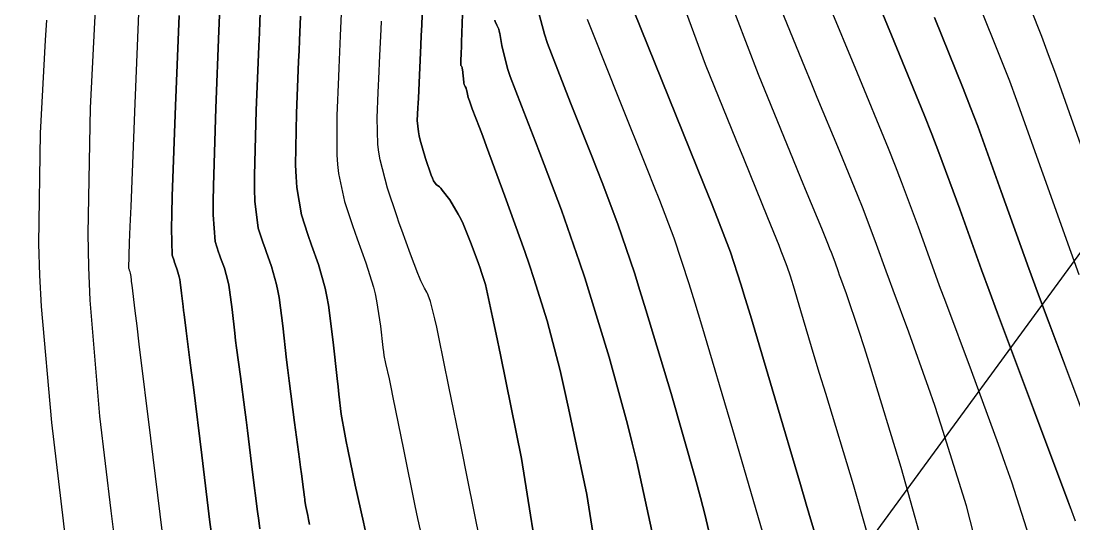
# Model space of a CAD drawing. Header units: metres. Extents: x 837117 to 838479, y 1189012 to 1191015.
# Drawn here: x 837814.5 to 837875.1, y 1189385.5 to 1189414.4 of the extents above; entities that cross this region are included whole.
import ezdxf

# ---------------------------------------------------------------- set-up
doc = ezdxf.new("R2010")
doc.units = ezdxf.units.M
doc.header["$LTSCALE"] = 0.3
for name, color, linetype in [('CORREDORVIA', 70, 'Continuous'), ('COTAS 10', 1, 'Continuous'), ('COTAS INT', 252, 'Continuous')]:
    doc.layers.add(name, color=color, linetype=linetype)

msp = doc.modelspace()

# ---------------------------------------------------------------- linework, layer by layer
at = {"layer": 'CORREDORVIA'}
msp.add_lwpolyline([(837910.676, 1191000.965), (838157.033, 1190996.193), (838237.174, 1190821.339), (838237.001, 1190602.875), (838240.031, 1190437.198), (838223.537, 1190366.272), (838212.196, 1190288.92), (838221.396, 1189997.878), (837954.545, 1189509.173), (837751.159, 1189231.384), (837593.191, 1189234.399), (837744.487, 1189686.609), (837750.277, 1189933.973), (837723.624, 1190051.525), (837726.092, 1190134.48), (837885.383, 1190229.429), (837983.184, 1190344.12), (837817.554, 1190502.187), (837798.033, 1190660.17), (837963.574, 1190795.982)], close=True, dxfattribs=at)
at = {"layer": 'COTAS 10'}
for points in [[(837852.248, 1189416.358), (837853.856, 1189411.976), (837855.657, 1189407.568), (837856.067, 1189406.563), (837856.439, 1189405.652), (837857.459, 1189403.139), (837858.097, 1189401.553), (837858.228, 1189401.227), (837858.339, 1189400.95), (837858.571, 1189400.354), (837858.753, 1189399.792), (837858.832, 1189399.536), (837858.922, 1189399.236), (837859.351, 1189397.789), (837860.125, 1189395.202), (837860.433, 1189394.183), (837860.782, 1189393.034), (837862.381, 1189387.789), (837863.884, 1189382.529)], [(837852.248, 1189416.358), (837853.856, 1189411.976), (837855.657, 1189407.568), (837856.067, 1189406.563), (837856.439, 1189405.652), (837857.459, 1189403.139), (837858.097, 1189401.553), (837858.228, 1189401.227), (837858.339, 1189400.95), (837858.571, 1189400.354), (837858.753, 1189399.792), (837858.832, 1189399.536), (837858.922, 1189399.236), (837859.351, 1189397.789), (837860.125, 1189395.202), (837860.433, 1189394.183), (837860.782, 1189393.034), (837862.381, 1189387.789), (837863.884, 1189382.529)], [(837831.096, 1189385.49), (837831.035, 1189385.764), (837830.984, 1189385.999), (837830.876, 1189386.525), (837830.826, 1189386.841), (837830.811, 1189386.944), (837830.795, 1189387.053), (837830.737, 1189387.505), (837830.622, 1189388.398), (837830.57, 1189388.785), (837830.51, 1189389.233), (837830.223, 1189391.359), (837829.912, 1189393.745), (837829.836, 1189394.358), (837829.765, 1189394.949), (837829.546, 1189396.913), (837829.333, 1189398.55), (837829.265, 1189398.935), (837829.193, 1189399.292), (837828.901, 1189400.335), (837828.591, 1189401.19), (837828.508, 1189401.427), (837828.426, 1189401.665), (837828.138, 1189402.527), (837827.948, 1189404.09), (837827.928, 1189404.771), (837827.921, 1189405.558), (837828.014, 1189409.295), (837828.168, 1189413.004), (837828.201, 1189413.773), (837828.229, 1189414.43), (837828.294, 1189415.874)], [(837828.294, 1189415.874), (837828.229, 1189414.43), (837828.201, 1189413.773), (837828.168, 1189413.004), (837828.014, 1189409.295), (837827.921, 1189405.558), (837827.928, 1189404.771), (837827.948, 1189404.09), (837828.138, 1189402.527), (837828.426, 1189401.665), (837828.508, 1189401.427), (837828.591, 1189401.19), (837828.901, 1189400.335), (837829.193, 1189399.292), (837829.265, 1189398.935), (837829.333, 1189398.55), (837829.546, 1189396.913), (837829.765, 1189394.949), (837829.836, 1189394.358), (837829.912, 1189393.745), (837830.223, 1189391.359), (837830.51, 1189389.233), (837830.57, 1189388.785), (837830.622, 1189388.398), (837830.737, 1189387.505), (837830.795, 1189387.053), (837830.811, 1189386.944), (837830.826, 1189386.841), (837830.876, 1189386.525), (837830.984, 1189385.999), (837831.035, 1189385.764), (837831.096, 1189385.49)], [(837817.061, 1189384.524), (837816.927, 1189385.694), (837816.252, 1189391.349), (837815.652, 1189398.024), (837815.564, 1189399.837), (837815.51, 1189401.634), (837815.598, 1189407.997), (837815.892, 1189413.341), (837815.968, 1189414.496)], [(837847.955, 1189381.487), (837847.043, 1189387.203), (837846.005, 1189392.168), (837845.752, 1189393.304), (837845.513, 1189394.336), (837844.774, 1189397.203), (837844.009, 1189399.635), (837843.754, 1189400.395), (837843.481, 1189401.191), (837842.338, 1189404.376), (837841.281, 1189407.232), (837841.061, 1189407.821), (837840.874, 1189408.322), (837840.461, 1189409.403), (837840.289, 1189409.855), (837840.254, 1189409.96), (837840.224, 1189410.056), (837840.159, 1189410.332), (837840.124, 1189410.518), (837840.112, 1189410.558), (837840.099, 1189410.593), (837840.047, 1189410.679), (837839.993, 1189410.807), (837839.979, 1189410.87), (837839.967, 1189410.943), (837839.926, 1189411.304), (837839.89, 1189411.654), (837839.88, 1189411.721), (837839.869, 1189411.774), (837839.832, 1189411.857), (837839.805, 1189411.894), (837839.8, 1189411.919), (837839.797, 1189411.949), (837839.798, 1189412.111), (837839.82, 1189412.651), (837839.83, 1189412.921), (837839.841, 1189413.243), (837839.898, 1189414.838)], [(837839.898, 1189414.838), (837839.841, 1189413.243), (837839.83, 1189412.921), (837839.82, 1189412.651), (837839.798, 1189412.111), (837839.797, 1189411.949), (837839.8, 1189411.919), (837839.805, 1189411.894), (837839.832, 1189411.857), (837839.869, 1189411.774), (837839.88, 1189411.721), (837839.89, 1189411.654), (837839.926, 1189411.304), (837839.967, 1189410.943), (837839.979, 1189410.87), (837839.993, 1189410.807), (837840.047, 1189410.679), (837840.099, 1189410.593), (837840.112, 1189410.558), (837840.124, 1189410.518), (837840.159, 1189410.332), (837840.224, 1189410.056), (837840.254, 1189409.96), (837840.289, 1189409.855), (837840.461, 1189409.403), (837840.874, 1189408.322), (837841.061, 1189407.821), (837841.281, 1189407.232), (837842.338, 1189404.376), (837843.481, 1189401.191), (837843.754, 1189400.395), (837844.009, 1189399.635), (837844.774, 1189397.203), (837845.513, 1189394.336), (837845.752, 1189393.304), (837846.005, 1189392.168), (837847.043, 1189387.203), (837847.955, 1189381.487)], [(837874.923, 1189393.712), (837873.663, 1189397.065), (837873.058, 1189398.698), (837872.502, 1189400.21), (837870.912, 1189404.648), (837869.552, 1189408.397), (837869.142, 1189409.472), (837868.717, 1189410.565), (837867.062, 1189414.648)], [(837867.062, 1189414.648), (837868.717, 1189410.565), (837869.142, 1189409.472), (837869.552, 1189408.397), (837870.912, 1189404.648), (837872.502, 1189400.21), (837873.058, 1189398.698), (837873.663, 1189397.065), (837876.264, 1189390.145)]]:
    msp.add_lwpolyline(points, dxfattribs=at)
at = {"layer": 'COTAS INT'}
for points in [[(837875.289, 1189440.474), (837874.352, 1189438.675), (837873.185, 1189436.462), (837872.832, 1189435.818), (837872.466, 1189435.161), (837871.035, 1189432.675), (837869.825, 1189430.396), (837869.599, 1189429.868), (837869.42, 1189429.385), (837869.163, 1189428.015), (837869.309, 1189426.64), (837869.383, 1189426.153), (837869.472, 1189425.621), (837869.917, 1189423.32), (837870.564, 1189420.721), (837870.78, 1189420.002), (837871.013, 1189419.283), (837871.991, 1189416.687), (837873.218, 1189413.575), (837873.609, 1189412.531), (837874.022, 1189411.407), (837875.698, 1189406.687)], [(837874.923, 1189439.772), (837874.352, 1189438.675), (837873.185, 1189436.462), (837872.832, 1189435.818), (837872.466, 1189435.161), (837871.035, 1189432.675), (837869.825, 1189430.396), (837869.599, 1189429.868), (837869.42, 1189429.385), (837869.163, 1189428.015), (837869.309, 1189426.64), (837869.383, 1189426.153), (837869.472, 1189425.621), (837869.917, 1189423.32), (837870.564, 1189420.721), (837870.78, 1189420.002), (837871.013, 1189419.283), (837871.991, 1189416.687), (837873.218, 1189413.575), (837873.609, 1189412.531), (837874.022, 1189411.407), (837874.923, 1189408.868)], [(837874.923, 1189386.354), (837874.746, 1189386.838), (837872.766, 1189392.124), (837870.692, 1189397.641), (837870.211, 1189398.938), (837869.771, 1189400.136), (837868.519, 1189403.629), (837867.317, 1189406.891), (837866.908, 1189407.943), (837866.466, 1189409.06), (837864.597, 1189413.629), (837862.902, 1189417.735)], [(837862.902, 1189417.735), (837864.597, 1189413.629), (837866.466, 1189409.06), (837866.908, 1189407.943), (837867.317, 1189406.891), (837868.519, 1189403.629), (837869.771, 1189400.136), (837870.211, 1189398.938), (837870.692, 1189397.641), (837872.766, 1189392.124), (837874.746, 1189386.838), (837875.168, 1189385.686)], [(837822.623, 1189384.993), (837821.953, 1189390.446), (837821.291, 1189395.868), (837821.162, 1189396.921), (837821.056, 1189397.779), (837820.873, 1189399.262), (837820.846, 1189399.466), (837820.84, 1189399.518), (837820.834, 1189399.569), (837820.815, 1189399.736), (837820.797, 1189399.876), (837820.791, 1189399.909), (837820.785, 1189399.94), (837820.76, 1189400.029), (837820.733, 1189400.102), (837820.719, 1189400.142), (837820.695, 1189400.216), (837820.735, 1189401.717), (837820.769, 1189402.638), (837820.813, 1189403.777), (837821.052, 1189409.715), (837821.346, 1189416.808)], [(837822.623, 1189384.993), (837821.953, 1189390.446), (837821.291, 1189395.868), (837821.162, 1189396.921), (837821.056, 1189397.779), (837820.873, 1189399.262), (837820.846, 1189399.466), (837820.84, 1189399.518), (837820.834, 1189399.569), (837820.815, 1189399.736), (837820.797, 1189399.876), (837820.791, 1189399.909), (837820.785, 1189399.94), (837820.76, 1189400.029), (837820.733, 1189400.102), (837820.719, 1189400.142), (837820.695, 1189400.216), (837820.735, 1189401.717), (837820.769, 1189402.638), (837820.813, 1189403.777), (837821.052, 1189409.715), (837821.346, 1189416.808)], [(837844.463, 1189381.918), (837843.287, 1189389.29), (837842.079, 1189395.25), (837841.834, 1189396.435), (837841.629, 1189397.419), (837841.211, 1189399.29), (837840.988, 1189399.987), (837840.905, 1189400.23), (837840.812, 1189400.494), (837840.402, 1189401.629), (837839.925, 1189402.792), (837839.79, 1189403.075), (837839.655, 1189403.34), (837839.157, 1189404.156), (837838.731, 1189404.72), (837838.641, 1189404.827), (837838.563, 1189404.912), (837838.382, 1189405.042), (837838.224, 1189405.266), (837838.16, 1189405.411), (837838.089, 1189405.591), (837837.759, 1189406.543), (837837.454, 1189407.601), (837837.397, 1189407.848), (837837.353, 1189408.076), (837837.295, 1189408.736), (837837.328, 1189409.458), (837837.341, 1189409.725), (837837.355, 1189410.021), (837837.42, 1189411.333), (837837.499, 1189413.059), (837837.522, 1189413.615), (837837.546, 1189414.206), (837837.636, 1189416.626)], [(837837.636, 1189416.626), (837837.546, 1189414.206), (837837.522, 1189413.615), (837837.499, 1189413.059), (837837.42, 1189411.333), (837837.355, 1189410.021), (837837.341, 1189409.725), (837837.328, 1189409.458), (837837.295, 1189408.736), (837837.353, 1189408.076), (837837.397, 1189407.848), (837837.454, 1189407.601), (837837.759, 1189406.543), (837838.089, 1189405.591), (837838.16, 1189405.411), (837838.224, 1189405.266), (837838.382, 1189405.042), (837838.563, 1189404.912), (837838.641, 1189404.827), (837838.731, 1189404.72), (837839.157, 1189404.156), (837839.655, 1189403.34), (837839.79, 1189403.075), (837839.925, 1189402.792), (837840.402, 1189401.629), (837840.812, 1189400.494), (837840.905, 1189400.23), (837840.988, 1189399.987), (837841.211, 1189399.29), (837841.629, 1189397.419), (837841.834, 1189396.435), (837842.079, 1189395.25), (837843.287, 1189389.29), (837844.463, 1189381.918)], [(837866.849, 1189382.661), (837865.156, 1189388.761), (837863.397, 1189394.469), (837863.03, 1189395.642), (837862.715, 1189396.637), (837862.008, 1189398.761), (837861.682, 1189399.629), (837861.606, 1189399.833), (837861.537, 1189400.021), (837861.34, 1189400.571), (837861.128, 1189401.14), (837861.049, 1189401.341), (837860.961, 1189401.56), (837860.571, 1189402.509), (837859.741, 1189404.519), (837859.376, 1189405.408), (837858.953, 1189406.441), (837856.934, 1189411.372), (837855.032, 1189416.336)], [(837866.849, 1189382.661), (837865.156, 1189388.761), (837863.397, 1189394.469), (837863.03, 1189395.642), (837862.715, 1189396.637), (837862.008, 1189398.761), (837861.682, 1189399.629), (837861.606, 1189399.833), (837861.537, 1189400.021), (837861.34, 1189400.571), (837861.128, 1189401.14), (837861.049, 1189401.341), (837860.961, 1189401.56), (837860.571, 1189402.509), (837859.741, 1189404.519), (837859.376, 1189405.408), (837858.953, 1189406.441), (837856.934, 1189411.372), (837855.032, 1189416.336)], [(837860.899, 1189415.566), (837862.61, 1189411.468), (837864.392, 1189407.132), (837864.793, 1189406.129), (837865.155, 1189405.211), (837866.126, 1189402.61), (837867.026, 1189400.098), (837867.343, 1189399.236), (837867.689, 1189398.304), (837869.18, 1189394.336), (837870.736, 1189390.104), (837871.122, 1189389.004), (837871.489, 1189387.936), (837872.653, 1189384.336)], [(837860.899, 1189415.566), (837862.61, 1189411.468), (837864.392, 1189407.132), (837864.793, 1189406.129), (837865.155, 1189405.211), (837866.126, 1189402.61), (837867.026, 1189400.098), (837867.343, 1189399.236), (837867.689, 1189398.304), (837869.18, 1189394.336), (837870.736, 1189390.104), (837871.122, 1189389.004), (837871.489, 1189387.936), (837872.653, 1189384.336)], [(837869.526, 1189415.668), (837870.968, 1189412.07), (837871.375, 1189411.002), (837871.787, 1189409.902), (837873.305, 1189405.668), (837874.908, 1189401.143), (837874.923, 1189401.1)], [(837869.526, 1189415.668), (837870.968, 1189412.07), (837871.375, 1189411.002), (837871.787, 1189409.902), (837873.305, 1189405.668), (837874.908, 1189401.143), (837875.373, 1189399.859)], [(837818.767, 1189415.507), (837818.46, 1189409.464), (837818.319, 1189402.235), (837818.36, 1189400.297), (837818.435, 1189398.388), (837818.996, 1189391.724), (837819.658, 1189386.266), (837819.918, 1189384.125)], [(837844.264, 1189414.988), (837844.615, 1189413.693), (837844.797, 1189413.162), (837845.016, 1189412.556), (837846.109, 1189409.746), (837847.337, 1189406.669), (837847.64, 1189405.896), (837847.927, 1189405.156), (837848.831, 1189402.767), (837849.788, 1189399.955), (837850.109, 1189398.949), (837850.454, 1189397.843), (837851.899, 1189393.027), (837853.281, 1189388.171), (837853.586, 1189387.041), (837853.857, 1189386.003), (837854.554, 1189383.027)], [(837854.554, 1189383.027), (837853.857, 1189386.003), (837853.586, 1189387.041), (837853.281, 1189388.171), (837851.899, 1189393.027), (837850.454, 1189397.843), (837850.109, 1189398.949), (837849.788, 1189399.955), (837848.831, 1189402.767), (837847.927, 1189405.156), (837847.64, 1189405.896), (837847.337, 1189406.669), (837846.109, 1189409.746), (837845.016, 1189412.556), (837844.797, 1189413.162), (837844.615, 1189413.693), (837844.264, 1189414.988)], [(837860.845, 1189382.764), (837859.987, 1189385.614), (837859.68, 1189386.646), (837859.343, 1189387.783), (837857.876, 1189392.764), (837856.473, 1189397.499), (837856.176, 1189398.481), (837855.92, 1189399.319), (837855.325, 1189401.158), (837854.574, 1189403.08), (837854.219, 1189403.97), (837853.801, 1189405.016), (837851.757, 1189410.089), (837849.779, 1189414.986)], [(837849.779, 1189414.986), (837851.757, 1189410.089), (837853.801, 1189405.016), (837854.219, 1189403.97), (837854.574, 1189403.08), (837855.325, 1189401.158), (837855.92, 1189399.319), (837856.176, 1189398.481), (837856.473, 1189397.499), (837857.876, 1189392.764), (837859.343, 1189387.783), (837859.68, 1189386.646), (837859.987, 1189385.614), (837860.845, 1189382.764)], [(837870.174, 1189381.613), (837868.904, 1189386.549), (837867.443, 1189391.202), (837867.076, 1189392.323), (837866.725, 1189393.371), (837865.594, 1189396.549), (837864.685, 1189398.966), (837864.475, 1189399.535), (837864.282, 1189400.059), (837863.733, 1189401.59), (837863.141, 1189403.176), (837862.921, 1189403.735), (837862.677, 1189404.346), (837861.59, 1189406.988), (837860.32, 1189410.042), (837859.96, 1189410.914), (837859.596, 1189411.796), (837858.25, 1189415.075)], [(837870.174, 1189381.613), (837868.904, 1189386.549), (837867.443, 1189391.202), (837867.076, 1189392.323), (837866.725, 1189393.371), (837865.594, 1189396.549), (837864.685, 1189398.966), (837864.475, 1189399.535), (837864.282, 1189400.059), (837863.733, 1189401.59), (837863.141, 1189403.176), (837862.921, 1189403.735), (837862.677, 1189404.346), (837861.59, 1189406.988), (837860.32, 1189410.042), (837859.96, 1189410.914), (837859.596, 1189411.796), (837858.25, 1189415.075)], [(837823.588, 1189414.776), (837823.373, 1189409.575), (837823.182, 1189404.371), (837823.155, 1189403.349), (837823.139, 1189402.508), (837823.176, 1189400.986), (837823.288, 1189400.65), (837823.32, 1189400.557), (837823.353, 1189400.464), (837823.474, 1189400.131), (837823.587, 1189399.724), (837823.616, 1189399.585), (837823.642, 1189399.434), (837823.725, 1189398.795), (837823.811, 1189398.029), (837823.838, 1189397.798), (837823.868, 1189397.559), (837823.99, 1189396.628), (837824.208, 1189394.931), (837824.298, 1189394.209), (837824.401, 1189393.378), (837824.881, 1189389.466), (837825.36, 1189385.61), (837825.462, 1189384.814)], [(837825.462, 1189384.814), (837825.36, 1189385.61), (837824.881, 1189389.466), (837824.401, 1189393.378), (837824.298, 1189394.209), (837824.208, 1189394.931), (837823.99, 1189396.628), (837823.868, 1189397.559), (837823.838, 1189397.798), (837823.811, 1189398.029), (837823.725, 1189398.795), (837823.642, 1189399.434), (837823.616, 1189399.585), (837823.587, 1189399.724), (837823.474, 1189400.131), (837823.353, 1189400.464), (837823.32, 1189400.557), (837823.288, 1189400.65), (837823.176, 1189400.986), (837823.139, 1189402.508), (837823.155, 1189403.349), (837823.182, 1189404.371), (837823.373, 1189409.575), (837823.588, 1189414.776)], [(837828.233, 1189385.235), (837828.167, 1189385.708), (837828.096, 1189386.227), (837827.809, 1189388.485), (837827.511, 1189390.888), (837827.434, 1189391.497), (837827.359, 1189392.082), (837827.107, 1189393.993), (837826.89, 1189395.652), (837826.837, 1189396.078), (837826.788, 1189396.489), (837826.636, 1189397.854), (837826.487, 1189398.992), (837826.44, 1189399.26), (837826.39, 1189399.508), (837826.187, 1189400.233), (837825.972, 1189400.827), (837825.914, 1189400.992), (837825.857, 1189401.158), (837825.657, 1189401.757), (837825.544, 1189403.299), (837825.541, 1189404.06), (837825.552, 1189404.964), (837825.693, 1189409.435), (837825.878, 1189413.89), (837825.916, 1189414.785)], [(837825.916, 1189414.785), (837825.878, 1189413.89), (837825.693, 1189409.435), (837825.552, 1189404.964), (837825.541, 1189404.06), (837825.544, 1189403.299), (837825.657, 1189401.757), (837825.857, 1189401.158), (837825.914, 1189400.992), (837825.972, 1189400.827), (837826.187, 1189400.233), (837826.39, 1189399.508), (837826.44, 1189399.26), (837826.487, 1189398.992), (837826.636, 1189397.854), (837826.788, 1189396.489), (837826.837, 1189396.078), (837826.89, 1189395.652), (837827.107, 1189393.993), (837827.359, 1189392.082), (837827.434, 1189391.497), (837827.511, 1189390.888), (837827.809, 1189388.485), (837828.096, 1189386.227), (837828.167, 1189385.708), (837828.233, 1189385.235)], [(837830.575, 1189414.739), (837830.51, 1189413.328), (837830.486, 1189412.761), (837830.458, 1189412.117), (837830.334, 1189409.156), (837830.291, 1189406.152), (837830.314, 1189405.482), (837830.353, 1189404.881), (837830.619, 1189403.297), (837830.994, 1189402.173), (837831.21, 1189401.553), (837831.615, 1189400.438), (837831.995, 1189399.076), (837832.089, 1189398.611), (837832.178, 1189398.108), (837832.457, 1189395.972), (837832.677, 1189393.885), (837832.73, 1189393.413), (837832.778, 1189392.986), (837832.92, 1189391.826), (837833.114, 1189390.677), (837833.195, 1189390.257), (837833.288, 1189389.793), (837833.723, 1189387.751), (837834.195, 1189385.61), (837834.312, 1189385.084)], [(837834.312, 1189385.084), (837834.195, 1189385.61), (837833.723, 1189387.751), (837833.288, 1189389.793), (837833.195, 1189390.257), (837833.114, 1189390.677), (837832.92, 1189391.826), (837832.778, 1189392.986), (837832.73, 1189393.413), (837832.677, 1189393.885), (837832.457, 1189395.972), (837832.178, 1189398.108), (837832.089, 1189398.611), (837831.995, 1189399.076), (837831.615, 1189400.438), (837831.21, 1189401.553), (837830.994, 1189402.173), (837830.619, 1189403.297), (837830.353, 1189404.881), (837830.314, 1189405.482), (837830.291, 1189406.152), (837830.334, 1189409.156), (837830.458, 1189412.117), (837830.486, 1189412.761), (837830.51, 1189413.328), (837830.575, 1189414.739)], [(837832.915, 1189414.877), (837832.857, 1189413.604), (837832.792, 1189412.226), (837832.771, 1189411.749), (837832.748, 1189411.231), (837832.655, 1189409.016), (837832.66, 1189406.745), (837832.7, 1189406.193), (837832.757, 1189405.673), (837833.1, 1189404.068), (837833.563, 1189402.681), (837833.695, 1189402.298), (837833.829, 1189401.916), (837834.328, 1189400.54), (837834.769, 1189399.147), (837834.866, 1189398.754), (837834.952, 1189398.359), (837835.174, 1189396.903), (837835.311, 1189395.675), (837835.344, 1189395.423), (837835.374, 1189395.208), (837835.463, 1189394.751), (837835.667, 1189393.863), (837835.769, 1189393.378), (837835.892, 1189392.789), (837836.502, 1189389.794), (837837.159, 1189386.563), (837837.311, 1189385.825), (837837.45, 1189385.155)], [(837832.915, 1189414.877), (837832.857, 1189413.604), (837832.792, 1189412.226), (837832.771, 1189411.749), (837832.748, 1189411.231), (837832.655, 1189409.016), (837832.66, 1189406.745), (837832.7, 1189406.193), (837832.757, 1189405.673), (837833.1, 1189404.068), (837833.563, 1189402.681), (837833.695, 1189402.298), (837833.829, 1189401.916), (837834.328, 1189400.54), (837834.769, 1189399.147), (837834.866, 1189398.754), (837834.952, 1189398.359), (837835.174, 1189396.903), (837835.311, 1189395.675), (837835.344, 1189395.423), (837835.374, 1189395.208), (837835.463, 1189394.751), (837835.667, 1189393.863), (837835.769, 1189393.378), (837835.892, 1189392.789), (837836.502, 1189389.794), (837837.159, 1189386.563), (837837.311, 1189385.825), (837837.45, 1189385.155)], [(837840.909, 1189384.523), (837840.201, 1189388.043), (837839.812, 1189389.974), (837839.117, 1189393.426), (837838.533, 1189396.264), (837838.409, 1189396.84), (837838.302, 1189397.326), (837838.052, 1189398.322), (837837.912, 1189398.684), (837837.874, 1189398.77), (837837.836, 1189398.849), (837837.701, 1189399.083), (837837.496, 1189399.499), (837837.415, 1189399.693), (837837.322, 1189399.921), (837836.898, 1189401.028), (837836.395, 1189402.421), (837836.253, 1189402.83), (837836.11, 1189403.248), (837835.581, 1189404.838), (837835.161, 1189406.464), (837835.087, 1189406.904), (837835.03, 1189407.339), (837834.975, 1189408.876), (837835.038, 1189410.344), (837835.056, 1189410.737), (837835.073, 1189411.124), (837835.138, 1189412.469), (837835.207, 1189413.968), (837835.227, 1189414.452)], [(837840.909, 1189384.523), (837840.201, 1189388.043), (837839.812, 1189389.974), (837839.117, 1189393.426), (837838.533, 1189396.264), (837838.409, 1189396.84), (837838.302, 1189397.326), (837838.052, 1189398.322), (837837.912, 1189398.684), (837837.874, 1189398.77), (837837.836, 1189398.849), (837837.701, 1189399.083), (837837.496, 1189399.499), (837837.415, 1189399.693), (837837.322, 1189399.921), (837836.898, 1189401.028), (837836.395, 1189402.421), (837836.253, 1189402.83), (837836.11, 1189403.248), (837835.581, 1189404.838), (837835.161, 1189406.464), (837835.087, 1189406.904), (837835.03, 1189407.339), (837834.975, 1189408.876), (837835.038, 1189410.344), (837835.056, 1189410.737), (837835.073, 1189411.124), (837835.138, 1189412.469), (837835.207, 1189413.968), (837835.227, 1189414.452)], [(837850.798, 1189385.115), (837849.931, 1189389.085), (837849.669, 1189390.172), (837849.397, 1189391.254), (837848.337, 1189395.115), (837847.231, 1189398.739), (837846.932, 1189399.672), (837846.635, 1189400.573), (837845.585, 1189403.572), (837844.604, 1189406.194), (837844.351, 1189406.858), (837844.105, 1189407.496), (837843.285, 1189409.574), (837842.644, 1189411.265), (837842.512, 1189411.658), (837842.4, 1189412.018), (837842.158, 1189413.048), (837842.045, 1189413.725), (837842.015, 1189413.863), (837841.984, 1189413.979), (837841.876, 1189414.218), (837841.784, 1189414.416), (837841.764, 1189414.506)], [(837841.764, 1189414.506), (837841.784, 1189414.416), (837841.876, 1189414.218), (837841.984, 1189413.979), (837842.015, 1189413.863), (837842.045, 1189413.725), (837842.158, 1189413.048), (837842.4, 1189412.018), (837842.512, 1189411.658), (837842.644, 1189411.265), (837843.285, 1189409.574), (837844.105, 1189407.496), (837844.351, 1189406.858), (837844.604, 1189406.194), (837845.585, 1189403.572), (837846.635, 1189400.573), (837846.932, 1189399.672), (837847.231, 1189398.739), (837848.337, 1189395.115), (837849.397, 1189391.254), (837849.669, 1189390.172), (837849.931, 1189389.085), (837850.798, 1189385.115)], [(837857.166, 1189385.089), (837855.462, 1189390.939), (837853.676, 1189396.947), (837853.286, 1189398.226), (837852.942, 1189399.337), (837852.078, 1189401.963), (837851.251, 1189404.118), (837850.93, 1189404.933), (837850.569, 1189405.843), (837848.933, 1189409.917), (837847.398, 1189413.771), (837847.1, 1189414.542)], [(837857.166, 1189385.089), (837855.462, 1189390.939), (837853.676, 1189396.947), (837853.286, 1189398.226), (837852.942, 1189399.337), (837852.078, 1189401.963), (837851.251, 1189404.118), (837850.93, 1189404.933), (837850.569, 1189405.843), (837848.933, 1189409.917), (837847.398, 1189413.771), (837847.1, 1189414.542)]]:
    msp.add_lwpolyline(points, dxfattribs=at)

doc.saveas('drawing.dxf')
